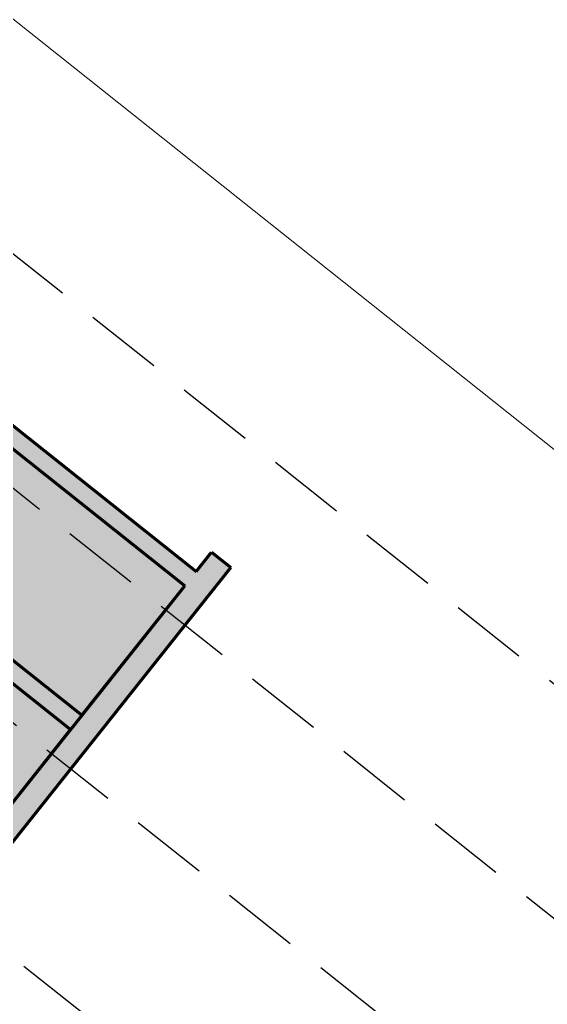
# Model space of a CAD drawing. Header units: metres. Extents: x -664657 to -643449, y -1076720 to -1062383.
# Drawn here: x -657341.11 to -657332.49, y -1068422.65 to -1068406.56 of the extents above; entities that cross this region are included whole.
import ezdxf

# ---------------------------------------------------------------- set-up
doc = ezdxf.new("R2010")
doc.units = ezdxf.units.M
doc.header["$LTSCALE"] = 0.1
doc.linetypes.add('DASHED', pattern=[19.05, 12.7, -6.35])
doc.layers.get('0').update_dxf_attribs({"color": 8, "lineweight": 9})
doc.layers.add('AA_THER_silná', color=1, linetype='Continuous', lineweight=70)
doc.layers.add('AA_THER_srafy', color=52, linetype='Continuous')
doc.layers.add('AA_THER_čárkovaná', color=5, linetype='DASHED')

msp = doc.modelspace()

# ---------------------------------------------------------------- hatches: boundary and pattern name
at = {"layer": 'AA_THER_srafy'}
h = msp.add_hatch(color=250, dxfattribs=at)
h.dxf.hatch_style = 1
h.paths.add_polyline_path([(-657337.661, -1068415.512), (-657337.974, -1068415.263), (-657338.223, -1068415.576), (-657348.555, -1068407.361), (-657348.306, -1068407.048), (-657348.619, -1068406.799), (-657349.366, -1068407.738), (-657349.053, -1068407.987), (-657348.742, -1068407.596), (-657338.41, -1068415.811), (-657338.721, -1068416.202), (-657338.408, -1068416.451)], flags=17)
h = msp.add_hatch(color=31, dxfattribs=at)
h.dxf.hatch_style = 1
h.paths.add_polyline_path([(-657338.41, -1068415.811), (-657348.742, -1068407.596), (-657350.422, -1068409.709), (-657340.09, -1068417.924)])
h.paths.add_polyline_path([(-657340.277, -1068418.159), (-657350.609, -1068409.944), (-657352.289, -1068412.057), (-657341.957, -1068420.272)])
h = msp.add_hatch(color=250, dxfattribs=at)
h.dxf.hatch_style = 1
h.paths.add_polyline_path([(-657340.09, -1068417.924), (-657350.422, -1068409.709), (-657350.609, -1068409.944), (-657340.277, -1068418.159)], flags=17)
h = msp.add_hatch(color=250, dxfattribs=at)
h.dxf.hatch_style = 1
h.paths.add_polyline_path([(-657338.408, -1068416.451), (-657338.721, -1068416.202), (-657340.588, -1068418.55), (-657340.275, -1068418.799)], flags=17)
h = msp.add_hatch(color=250, dxfattribs=at)
h.dxf.hatch_style = 1
h.paths.add_polyline_path([(-657340.275, -1068418.799), (-657340.588, -1068418.55), (-657342.455, -1068420.898), (-657342.142, -1068421.147)], flags=17)

# ---------------------------------------------------------------- linework, layer by layer
at = {"color": 5}
msp.add_line((-657382.777, -1068373.507), (-657312.16, -1068429.655), dxfattribs=at)
at = {"layer": 'AA_THER_silná'}
for p, q in [((-657348.555, -1068407.361), (-657338.223, -1068415.576)), ((-657348.742, -1068407.596), (-657338.41, -1068415.811)), ((-657350.422, -1068409.709), (-657340.09, -1068417.924)), ((-657350.609, -1068409.944), (-657340.277, -1068418.159)), ((-657338.223, -1068415.576), (-657337.974, -1068415.263)), ((-657337.974, -1068415.263), (-657337.661, -1068415.512)), ((-657344.009, -1068423.496), (-657337.661, -1068415.512)), ((-657343.824, -1068422.621), (-657338.41, -1068415.811)), ((-657340.09, -1068417.924), (-657338.41, -1068415.811)), ((-657341.957, -1068420.272), (-657340.277, -1068418.159))]:
    msp.add_line(p, q, dxfattribs=at)
at = {"layer": 'AA_THER_čárkovaná'}
for p, q in [((-657384.644, -1068375.855), (-657314.027, -1068432.003)), ((-657386.511, -1068378.203), (-657315.895, -1068434.351)), ((-657388.379, -1068380.551), (-657317.762, -1068436.699)), ((-657390.246, -1068382.9), (-657319.629, -1068439.048))]:
    msp.add_line(p, q, dxfattribs=at)

doc.saveas('drawing.dxf')
